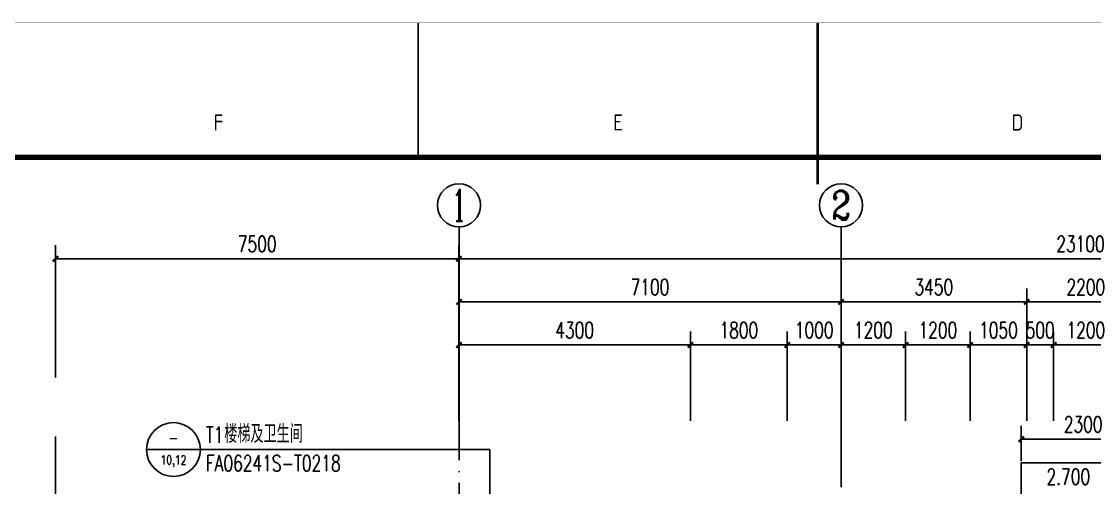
# Model space of a CAD drawing. Extents: x -93062 to 326984, y -142534 to 91021.
# Drawn here: x 17736 to 37679, y 82366 to 91021 of the extents above; entities that cross this region are included whole.
import ezdxf
from ezdxf.enums import TextEntityAlignment as Align

# ---------------------------------------------------------------- set-up
doc = ezdxf.new("R2010")
doc.units = 0
doc.header["$LTSCALE"] = 1000
doc.header["$MEASUREMENT"] = 0
doc.linetypes.add('DOTE', pattern=[2.42, 2, -0.2, 0.02, -0.2])
doc.layers.get('0').update_dxf_attribs({"color": 8})
doc.layers.get('Defpoints').update_dxf_attribs({"color": 8})
for name, color, linetype in [('AXIS', 8, 'Continuous'), ('AXIS_TEXT', 8, 'Continuous'), ('DIM_IDEN', 8, 'Continuous'), ('DOTE', 8, 'DOTE'), ('PUB_DIM', 8, 'Continuous'), ('PUB_TEXT', 8, 'Continuous'), ('STAIR', 8, 'Continuous')]:
    doc.layers.add(name, color=color, linetype=linetype)
doc.styles.add('_TCH_AXIS', font='COMPLEX', dxfattribs={"bigfont": 'GBCBIG'})
doc.styles.add('_TCH_DIM', font='SIMPLEX', dxfattribs={"bigfont": 'GBCBIG'})
doc.styles.add('_TCH_DIM_T3', font='SIMPLEX', dxfattribs={"width": 0.705882, "bigfont": 'GBCBIG'})
doc.styles.add('_TCH_LABEL', font='COMPLEX', dxfattribs={"bigfont": 'GBCBIG'})
doc.styles.get("Standard").update_dxf_attribs({"font": 'gbenor.shx', "bigfont": 'gbcbig.shx'})
doc.styles.add('TK', font='GEDITXT.SHX', dxfattribs={"width": 0.85, "height": 3.5, "bigfont": 'DXT.SHX'})
doc.dimstyles.new('_TCH_ARCH&&100', dxfattribs={"dimtxt": 297.5, "dimasz": 100, "dimexe": 250, "dimexo": 300, "dimgap": 126.25, "dimtad": 1, "dimdec": 0, "dimzin": 0, "dimdsep": 46, "dimtxsty": '_TCH_DIM_T3', "dimblk": 'ARCHTICK', "dimcen": 0.09, "dimazin": 2, "dimtfac": 1, "dimtdec": 0, "dimtix": 1, "dimtmove": 2, "dimatfit": 3, "dimfxl": 1, "dimtolj": 1, "dimtzin": 0, "dimarcsym": 0})

# ---------------------------------------------------------------- blocks, each defined once
blk = doc.blocks.new('GEDI_WK_A1_V')
at = {"color": 3}
for p, q in [((222.75, 816), (222.75, 841)), ((297, 816), (297, 841))]:
    blk.add_line(p, q, dxfattribs=at)
for points, const_width in [([(0, 841), (0, 0), (594, 0), (594, 841)], 0.1), ([(10, 816), (10, 10), (584, 10), (584, 816)], 1)]:
    blk.add_lwpolyline(points, close=True, dxfattribs=dict(at, const_width=const_width))
at = {"color": 3, "const_width": 0.5}
blk.add_lwpolyline([(297, 811), (297, 841)], dxfattribs=at)
at = {"color": 3}
for s, p in [('F', (185.62, 821)), ('E', (259.88, 821)), ('D', (334.12, 821))]:
    blk.add_text(s, height=3, dxfattribs=at).set_placement(p, align=Align.CENTER)
blk = doc.blocks.new('A$C711966D6')
blk.add_blockref('GEDI_WK_A1_V', (0, 0))
at = {"style": 'TK', "width": 0.85}
for tag, height, p in [('PROJECTNAME', 4.75, (529, 44)), ('PHASE', 4, (571, 44)), ('DRAWINGNAME', 4.75, (539, 31))]:
    blk.add_attdef(tag, text='', height=height, dxfattribs=at).set_placement(p, align=Align.MIDDLE_CENTER)
for tag, p, height in [('APPROVE', (416, 32.75), 3.5), ('DESIGN', (461, 32.75), 3.5), ('REVIEW1', (416, 25.75), 3.5), ('DRAW', (461, 25.75), 3.5), ('REVIEW2', (416, 18.75), 3.5), ('PROPORTION', (461, 18.75), 3.5), ('DRAWINGNUMBER', (511, 18.5), 4), ('CHECK', (416, 11.75), 3.5), ('DATE', (461, 11.75), 3.5), ('VERSION', (577, 11.75), 3.5)]:
    blk.add_attdef(tag, p, '', height=height, dxfattribs=at)
blk = doc.blocks.new('是飞洒发时')
at = {"xscale": 100, "yscale": 100, "zscale": 100}
blk.add_blockref('A$C711966D6', (0, 0), dxfattribs=at)
blk = doc.blocks.new('_ArchTick')
at = {"color": 0, "linetype": 'ByBlock', "const_width": 0.4}
blk.add_lwpolyline([(-0.5, -0.5), (0.5, 0.5)], dxfattribs=at)
blk = doc.blocks.new('*D1289')
at = {"layer": 'AXIS', "color": 0, "lineweight": -2, "transparency": 16777216}
for p, q in [((25868, 83608), (25868, 85264)), ((30169, 83608), (30169, 85264)), ((25868, 85014), (30169, 85014))]:
    blk.add_line(p, q, dxfattribs=at)
at = {"layer": 'Defpoints', "color": 0, "transparency": 16777216}
for p in [(30169, 85014), (25868, 83308), (30169, 83308)]:
    blk.add_point(p, dxfattribs=at)
at = {"layer": 'AXIS', "color": 0, "lineweight": -2, "transparency": 16777216, "xscale": 100, "yscale": 100, "zscale": 100, "rotation": 180}
blk.add_blockref('_ArchTick', (25868, 85014), dxfattribs=at)
at = {"layer": 'AXIS', "color": 0, "lineweight": -2, "transparency": 16777216, "xscale": 100, "yscale": 100, "zscale": 100}
blk.add_blockref('_ArchTick', (30169, 85014), dxfattribs=at)
at = {"layer": 'AXIS', "color": 0, "transparency": 16777216, "insert": (28018, 85289), "char_height": 297.5, "attachment_point": 5, "style": '_TCH_DIM_T3'}
blk.add_mtext('\\A1;4300', dxfattribs=at)
blk = doc.blocks.new('*D1290')
at = {"layer": 'AXIS', "color": 0, "lineweight": -2, "transparency": 16777216}
for p, q in [((30169, 83608), (30169, 85264)), ((31969, 83608), (31969, 85264)), ((30169, 85014), (31969, 85014))]:
    blk.add_line(p, q, dxfattribs=at)
at = {"layer": 'Defpoints', "color": 0, "transparency": 16777216}
for p in [(31969, 85014), (30169, 83308), (31969, 83308)]:
    blk.add_point(p, dxfattribs=at)
at = {"layer": 'AXIS', "color": 0, "lineweight": -2, "transparency": 16777216, "xscale": 100, "yscale": 100, "zscale": 100, "rotation": 180}
blk.add_blockref('_ArchTick', (30169, 85014), dxfattribs=at)
at = {"layer": 'AXIS', "color": 0, "lineweight": -2, "transparency": 16777216, "xscale": 100, "yscale": 100, "zscale": 100}
blk.add_blockref('_ArchTick', (31969, 85014), dxfattribs=at)
at = {"layer": 'AXIS', "color": 0, "transparency": 16777216, "insert": (31069, 85289), "char_height": 297.5, "attachment_point": 5, "style": '_TCH_DIM_T3'}
blk.add_mtext('\\A1;1800', dxfattribs=at)
blk = doc.blocks.new('*D1291')
at = {"layer": 'AXIS', "color": 0, "lineweight": -2, "transparency": 16777216}
for p, q in [((31969, 83608), (31969, 85264)), ((32968, 83608), (32968, 85264)), ((31969, 85014), (32968, 85014))]:
    blk.add_line(p, q, dxfattribs=at)
at = {"layer": 'Defpoints', "color": 0, "transparency": 16777216}
for p in [(32968, 85014), (31969, 83308), (32968, 83308)]:
    blk.add_point(p, dxfattribs=at)
at = {"layer": 'AXIS', "color": 0, "lineweight": -2, "transparency": 16777216, "xscale": 100, "yscale": 100, "zscale": 100, "rotation": 180}
blk.add_blockref('_ArchTick', (31969, 85014), dxfattribs=at)
at = {"layer": 'AXIS', "color": 0, "lineweight": -2, "transparency": 16777216, "xscale": 100, "yscale": 100, "zscale": 100}
blk.add_blockref('_ArchTick', (32968, 85014), dxfattribs=at)
at = {"layer": 'AXIS', "color": 0, "transparency": 16777216, "insert": (32468, 85289), "char_height": 297.5, "attachment_point": 5, "style": '_TCH_DIM_T3'}
blk.add_mtext('\\A1;1000', dxfattribs=at)
blk = doc.blocks.new('*D1292')
at = {"layer": 'AXIS', "color": 0, "lineweight": -2, "transparency": 16777216}
for p, q in [((32968, 83608), (32968, 85264)), ((34168, 83608), (34168, 85264)), ((32968, 85014), (34168, 85014))]:
    blk.add_line(p, q, dxfattribs=at)
at = {"layer": 'Defpoints', "color": 0, "transparency": 16777216}
for p in [(34168, 85014), (32968, 83308), (34168, 83308)]:
    blk.add_point(p, dxfattribs=at)
at = {"layer": 'AXIS', "color": 0, "lineweight": -2, "transparency": 16777216, "xscale": 100, "yscale": 100, "zscale": 100, "rotation": 180}
blk.add_blockref('_ArchTick', (32968, 85014), dxfattribs=at)
at = {"layer": 'AXIS', "color": 0, "lineweight": -2, "transparency": 16777216, "xscale": 100, "yscale": 100, "zscale": 100}
blk.add_blockref('_ArchTick', (34168, 85014), dxfattribs=at)
at = {"layer": 'AXIS', "color": 0, "transparency": 16777216, "insert": (33568, 85289), "char_height": 297.5, "attachment_point": 5, "style": '_TCH_DIM_T3'}
blk.add_mtext('\\A1;1200', dxfattribs=at)
blk = doc.blocks.new('*D1293')
at = {"layer": 'AXIS', "color": 0, "lineweight": -2, "transparency": 16777216}
for p, q in [((34168, 83608), (34168, 85264)), ((35368, 83608), (35368, 85264)), ((34168, 85014), (35368, 85014))]:
    blk.add_line(p, q, dxfattribs=at)
at = {"layer": 'Defpoints', "color": 0, "transparency": 16777216}
for p in [(35368, 85014), (34168, 83308), (35368, 83308)]:
    blk.add_point(p, dxfattribs=at)
at = {"layer": 'AXIS', "color": 0, "lineweight": -2, "transparency": 16777216, "xscale": 100, "yscale": 100, "zscale": 100, "rotation": 180}
blk.add_blockref('_ArchTick', (34168, 85014), dxfattribs=at)
at = {"layer": 'AXIS', "color": 0, "lineweight": -2, "transparency": 16777216, "xscale": 100, "yscale": 100, "zscale": 100}
blk.add_blockref('_ArchTick', (35368, 85014), dxfattribs=at)
at = {"layer": 'AXIS', "color": 0, "transparency": 16777216, "insert": (34768, 85289), "char_height": 297.5, "attachment_point": 5, "style": '_TCH_DIM_T3'}
blk.add_mtext('\\A1;1200', dxfattribs=at)
blk = doc.blocks.new('*D1294')
at = {"layer": 'AXIS', "color": 0, "lineweight": -2, "transparency": 16777216}
for p, q in [((35368, 83608), (35368, 85264)), ((36418, 83608), (36418, 85264)), ((35368, 85014), (36418, 85014))]:
    blk.add_line(p, q, dxfattribs=at)
at = {"layer": 'Defpoints', "color": 0, "transparency": 16777216}
for p in [(36418, 85014), (35368, 83308), (36418, 83308)]:
    blk.add_point(p, dxfattribs=at)
at = {"layer": 'AXIS', "color": 0, "lineweight": -2, "transparency": 16777216, "xscale": 100, "yscale": 100, "zscale": 100, "rotation": 180}
blk.add_blockref('_ArchTick', (35368, 85014), dxfattribs=at)
at = {"layer": 'AXIS', "color": 0, "lineweight": -2, "transparency": 16777216, "xscale": 100, "yscale": 100, "zscale": 100}
blk.add_blockref('_ArchTick', (36418, 85014), dxfattribs=at)
at = {"layer": 'AXIS', "color": 0, "transparency": 16777216, "insert": (35893, 85289), "char_height": 297.5, "attachment_point": 5, "style": '_TCH_DIM_T3'}
blk.add_mtext('\\A1;1050', dxfattribs=at)
blk = doc.blocks.new('*D1295')
at = {"layer": 'AXIS', "color": 0, "lineweight": -2, "transparency": 16777216}
for p, q in [((36418, 83608), (36418, 85264)), ((36918, 83608), (36918, 85264)), ((36418, 85014), (36318, 85014)), ((36418, 85014), (36918, 85014)), ((36918, 85014), (37018, 85014))]:
    blk.add_line(p, q, dxfattribs=at)
at = {"layer": 'Defpoints', "color": 0, "transparency": 16777216}
for p in [(36918, 85014), (36418, 83308), (36918, 83308)]:
    blk.add_point(p, dxfattribs=at)
at = {"layer": 'AXIS', "color": 0, "lineweight": -2, "transparency": 16777216, "xscale": 100, "yscale": 100, "zscale": 100}
blk.add_blockref('_ArchTick', (36418, 85014), dxfattribs=at)
at = {"layer": 'AXIS', "color": 0, "lineweight": -2, "transparency": 16777216, "xscale": 100, "yscale": 100, "zscale": 100, "rotation": 180}
blk.add_blockref('_ArchTick', (36918, 85014), dxfattribs=at)
at = {"layer": 'AXIS', "color": 0, "transparency": 16777216, "insert": (36668, 85289), "char_height": 297.5, "attachment_point": 5, "style": '_TCH_DIM_T3'}
blk.add_mtext('\\A1;500', dxfattribs=at)
blk = doc.blocks.new('*D1296')
at = {"layer": 'AXIS', "color": 0, "lineweight": -2, "transparency": 16777216}
for p, q in [((36918, 83608), (36918, 85264)), ((38118, 83608), (38118, 85264)), ((36918, 85014), (38118, 85014))]:
    blk.add_line(p, q, dxfattribs=at)
at = {"layer": 'Defpoints', "color": 0, "transparency": 16777216}
for p in [(38118, 85014), (36918, 83308), (38118, 83308)]:
    blk.add_point(p, dxfattribs=at)
at = {"layer": 'AXIS', "color": 0, "lineweight": -2, "transparency": 16777216, "xscale": 100, "yscale": 100, "zscale": 100, "rotation": 180}
blk.add_blockref('_ArchTick', (36918, 85014), dxfattribs=at)
at = {"layer": 'AXIS', "color": 0, "lineweight": -2, "transparency": 16777216, "xscale": 100, "yscale": 100, "zscale": 100}
blk.add_blockref('_ArchTick', (38118, 85014), dxfattribs=at)
at = {"layer": 'AXIS', "color": 0, "transparency": 16777216, "insert": (37518, 85289), "char_height": 297.5, "attachment_point": 5, "style": '_TCH_DIM_T3'}
blk.add_mtext('\\A1;1200', dxfattribs=at)
blk = doc.blocks.new('*D1481')
at = {"layer": 'Defpoints', "color": 0, "transparency": 16777216}
for p in [(38618, 83264), (36318, 82554), (38618, 82554)]:
    blk.add_point(p, dxfattribs=at)
at = {"layer": 'PUB_DIM', "color": 0, "lineweight": -2, "transparency": 16777216}
for p, q in [((36318, 82854), (36318, 83514)), ((38618, 82854), (38618, 83514)), ((36318, 83264), (38618, 83264))]:
    blk.add_line(p, q, dxfattribs=at)
at = {"layer": 'PUB_DIM', "color": 0, "lineweight": -2, "transparency": 16777216, "xscale": 100, "yscale": 100, "zscale": 100, "rotation": 180}
blk.add_blockref('_ArchTick', (36318, 83264), dxfattribs=at)
at = {"layer": 'PUB_DIM', "color": 0, "lineweight": -2, "transparency": 16777216, "xscale": 100, "yscale": 100, "zscale": 100}
blk.add_blockref('_ArchTick', (38618, 83264), dxfattribs=at)
at = {"layer": 'PUB_DIM', "color": 0, "transparency": 16777216, "insert": (37468, 83539), "char_height": 297.5, "attachment_point": 5, "style": '_TCH_DIM_T3'}
blk.add_mtext('\\A1;2300', dxfattribs=at)
blk = doc.blocks.new('*D1492')
at = {"layer": 'AXIS', "color": 0, "lineweight": -2, "transparency": 16777216}
for p, q in [((25868, 84408), (25868, 86064)), ((32968, 84408), (32968, 86064)), ((25868, 85814), (32968, 85814))]:
    blk.add_line(p, q, dxfattribs=at)
at = {"layer": 'Defpoints', "color": 0, "transparency": 16777216}
for p in [(32968, 85814), (25868, 84108), (32968, 84108)]:
    blk.add_point(p, dxfattribs=at)
at = {"layer": 'AXIS', "color": 0, "lineweight": -2, "transparency": 16777216, "xscale": 100, "yscale": 100, "zscale": 100, "rotation": 180}
blk.add_blockref('_ArchTick', (25868, 85814), dxfattribs=at)
at = {"layer": 'AXIS', "color": 0, "lineweight": -2, "transparency": 16777216, "xscale": 100, "yscale": 100, "zscale": 100}
blk.add_blockref('_ArchTick', (32968, 85814), dxfattribs=at)
at = {"layer": 'AXIS', "color": 0, "transparency": 16777216, "insert": (29418, 86089), "char_height": 297.5, "attachment_point": 5, "style": '_TCH_DIM_T3'}
blk.add_mtext('\\A1;7100', dxfattribs=at)
blk = doc.blocks.new('*D1493')
at = {"layer": 'AXIS', "color": 0, "lineweight": -2, "transparency": 16777216}
for p, q in [((32968, 84408), (32968, 86064)), ((36418, 84408), (36418, 86064)), ((32968, 85814), (36418, 85814))]:
    blk.add_line(p, q, dxfattribs=at)
at = {"layer": 'Defpoints', "color": 0, "transparency": 16777216}
for p in [(36418, 85814), (32968, 84108), (36418, 84108)]:
    blk.add_point(p, dxfattribs=at)
at = {"layer": 'AXIS', "color": 0, "lineweight": -2, "transparency": 16777216, "xscale": 100, "yscale": 100, "zscale": 100, "rotation": 180}
blk.add_blockref('_ArchTick', (32968, 85814), dxfattribs=at)
at = {"layer": 'AXIS', "color": 0, "lineweight": -2, "transparency": 16777216, "xscale": 100, "yscale": 100, "zscale": 100}
blk.add_blockref('_ArchTick', (36418, 85814), dxfattribs=at)
at = {"layer": 'AXIS', "color": 0, "transparency": 16777216, "insert": (34693, 86089), "char_height": 297.5, "attachment_point": 5, "style": '_TCH_DIM_T3'}
blk.add_mtext('\\A1;3450', dxfattribs=at)
blk = doc.blocks.new('*D1494')
at = {"layer": 'AXIS', "color": 0, "lineweight": -2, "transparency": 16777216}
for p, q in [((36418, 84408), (36418, 86064)), ((38618, 84408), (38618, 86064)), ((36418, 85814), (38618, 85814))]:
    blk.add_line(p, q, dxfattribs=at)
at = {"layer": 'Defpoints', "color": 0, "transparency": 16777216}
for p in [(38618, 85814), (36418, 84108), (38618, 84108)]:
    blk.add_point(p, dxfattribs=at)
at = {"layer": 'AXIS', "color": 0, "lineweight": -2, "transparency": 16777216, "xscale": 100, "yscale": 100, "zscale": 100, "rotation": 180}
blk.add_blockref('_ArchTick', (36418, 85814), dxfattribs=at)
at = {"layer": 'AXIS', "color": 0, "lineweight": -2, "transparency": 16777216, "xscale": 100, "yscale": 100, "zscale": 100}
blk.add_blockref('_ArchTick', (38618, 85814), dxfattribs=at)
at = {"layer": 'AXIS', "color": 0, "transparency": 16777216, "insert": (37518, 86089), "char_height": 297.5, "attachment_point": 5, "style": '_TCH_DIM_T3'}
blk.add_mtext('\\A1;2200', dxfattribs=at)
blk = doc.blocks.new('*D1497')
at = {"layer": 'AXIS', "color": 0, "lineweight": -2, "transparency": 16777216}
for p, q in [((18368, 84408), (18368, 86864)), ((25868, 84408), (25868, 86864)), ((18368, 86614), (25868, 86614))]:
    blk.add_line(p, q, dxfattribs=at)
at = {"layer": 'Defpoints', "color": 0, "transparency": 16777216}
for p in [(25868, 86614), (18368, 84108), (25868, 84108)]:
    blk.add_point(p, dxfattribs=at)
at = {"layer": 'AXIS', "color": 0, "lineweight": -2, "transparency": 16777216, "xscale": 100, "yscale": 100, "zscale": 100, "rotation": 180}
blk.add_blockref('_ArchTick', (18368, 86614), dxfattribs=at)
at = {"layer": 'AXIS', "color": 0, "lineweight": -2, "transparency": 16777216, "xscale": 100, "yscale": 100, "zscale": 100}
blk.add_blockref('_ArchTick', (25868, 86614), dxfattribs=at)
at = {"layer": 'AXIS', "color": 0, "transparency": 16777216, "insert": (22118, 86889), "char_height": 297.5, "attachment_point": 5, "style": '_TCH_DIM_T3'}
blk.add_mtext('\\A1;7500', dxfattribs=at)
blk = doc.blocks.new('*D1498')
at = {"layer": 'AXIS', "color": 0, "lineweight": -2, "transparency": 16777216}
for p, q in [((25868, 84408), (25868, 86864)), ((48968, 84408), (48968, 86864)), ((25868, 86614), (48968, 86614))]:
    blk.add_line(p, q, dxfattribs=at)
at = {"layer": 'Defpoints', "color": 0, "transparency": 16777216}
for p in [(48968, 86614), (25868, 84108), (48968, 84108)]:
    blk.add_point(p, dxfattribs=at)
at = {"layer": 'AXIS', "color": 0, "lineweight": -2, "transparency": 16777216, "xscale": 100, "yscale": 100, "zscale": 100, "rotation": 180}
blk.add_blockref('_ArchTick', (25868, 86614), dxfattribs=at)
at = {"layer": 'AXIS', "color": 0, "lineweight": -2, "transparency": 16777216, "xscale": 100, "yscale": 100, "zscale": 100}
blk.add_blockref('_ArchTick', (48968, 86614), dxfattribs=at)
at = {"layer": 'AXIS', "color": 0, "transparency": 16777216, "insert": (37418, 86889), "char_height": 297.5, "attachment_point": 5, "style": '_TCH_DIM_T3'}
blk.add_mtext('\\A1;23100', dxfattribs=at)

msp = doc.modelspace()

# ---------------------------------------------------------------- linework, layer by layer
at = {"layer": 'AXIS'}
for p, q in [((25868.4, 84000.9), (25868.4, 87207)), ((32968.4, 84000.9), (32968.4, 87207))]:
    msp.add_line(p, q, dxfattribs=at)
for centre in [(25868.4, 87607), (32968.4, 87607)]:
    msp.add_circle(centre, 400, dxfattribs=at)
at = {"layer": 'DIM_IDEN'}
for p, q in [((21061.2, 83071), (20061.2, 83071)), ((26440.2, 83071), (21061.2, 83071)), ((26440.2, 81002.5), (26440.2, 83071))]:
    msp.add_line(p, q, dxfattribs=at)
msp.add_circle((20561.2, 83071), 500, dxfattribs=at)
at = {"layer": 'DOTE', "ltscale": 2}
msp.add_line((18368.4, 83312), (18368.4, 19595.7), dxfattribs=at)
at = {"layer": 'DOTE'}
for points in [[(25868.4, 22372.1), (25868.4, 86156)], [(32968.4, 21872.1), (32968.4, 86156)]]:
    msp.add_lwpolyline(points, dxfattribs=at)
at = {"layer": 'STAIR'}
for p, q in [((38818.4, 82822.1), (36318.4, 82822.1)), ((36318.4, 82822.1), (36318.4, 81622.1))]:
    msp.add_line(p, q, dxfattribs=at)

# ---------------------------------------------------------------- block references
msp.add_blockref('是飞洒发时', (2835.5, 6896))

# ---------------------------------------------------------------- texts
at = {"layer": 'AXIS_TEXT', "style": '_TCH_AXIS'}
for s, height, p, p2 in [('1', 588.3, (25742.3, 87312.9), (25994.4, 87312.9)), ('2', 532.5, (32790.9, 87340.7), (33145.9, 87340.7))]:
    msp.add_text(s, height=height, dxfattribs=at).set_placement(p, p2, align=Align.FIT)
at = {"layer": 'PUB_TEXT', "style": '_TCH_DIM'}
msp.add_text('楼梯及卫生间', height=337.59, dxfattribs=at).set_placement((21506.2, 83194.6))
at = {"layer": 'PUB_TEXT', "style": '_TCH_DIM', "width": 0.705882}
for s, p in [('T1', (21166.2, 83194.6)), ('FA06241S-T0218', (21166.2, 82668.5)), ('2.700', (36787.5, 82419))]:
    msp.add_text(s, height=297.5, dxfattribs=at).set_placement(p)
at = {"layer": 'PUB_TEXT', "style": '_TCH_LABEL'}
for s, height, width, p, p2 in [('-', 261, 0.777778, (20474.2, 83163.5), (20648.2, 83163.5)), ('10,12', 164.11, 0.84, (20321.5, 82797), (20800.8, 82797))]:
    msp.add_text(s, height=height, dxfattribs=dict(at, width=width)).set_placement(p, p2, align=Align.FIT)

# ---------------------------------------------------------------- dimensions: what is measured, and where the dimension line sits
at = {"layer": 'AXIS'}
for p1, p2, distance, picture, middle in [((18368.4, 84107.7), (25868.4, 84107.7), 2506.1, '*D1497', (22118.4, 86888.8)), ((25868.4, 84107.7), (48968.4, 84107.7), 2506.1, '*D1498', (37418.4, 86888.8)), ((25868.4, 84107.7), (32968.4, 84107.7), 1706.1, '*D1492', (29418.4, 86088.8)), ((32968.4, 84107.7), (36418.4, 84107.7), 1706.1, '*D1493', (34693.4, 86088.8)), ((36418.4, 84107.7), (38618.4, 84107.7), 1706.1, '*D1494', (37518.4, 86088.8)), ((25868.4, 83307.7), (30168.6, 83307.7), 1706.1, '*D1289', (28018.5, 85288.8)), ((30168.6, 83307.7), (31968.6, 83307.7), 1706.1, '*D1290', (31068.6, 85288.8)), ((31968.6, 83307.7), (32968.4, 83307.7), 1706.1, '*D1291', (32468.5, 85288.8)), ((32968.4, 83307.7), (34168.3, 83307.7), 1706.1, '*D1292', (33568.4, 85288.8)), ((34168.3, 83307.7), (35368.3, 83307.7), 1706.1, '*D1293', (34768.3, 85288.8)), ((35368.3, 83307.7), (36418.4, 83307.7), 1706.1, '*D1294', (35893.4, 85288.8)), ((36418.4, 83307.7), (36918.4, 83307.7), 1706.1, '*D1295', (36668.4, 85288.8)), ((36918.4, 83307.7), (38118.4, 83307.7), 1706.1, '*D1296', (37518.4, 85288.8))]:
    dim = msp.add_aligned_dim(p1=p1, p2=p2, distance=distance, dimstyle='_TCH_ARCH&&100', dxfattribs=at)
    dim.commit()
    dim.dimension.update_dxf_attribs({"geometry": picture, "text_midpoint": middle})
at = {"layer": 'PUB_DIM'}
dim = msp.add_aligned_dim(p1=(36318.4, 82554), p2=(38618.4, 82554), distance=710, dimstyle='_TCH_ARCH&&100', dxfattribs=at)
dim.commit()
dim.dimension.update_dxf_attribs({"geometry": '*D1481', "text_midpoint": (37468.4, 83539)})

doc.saveas('drawing.dxf')
